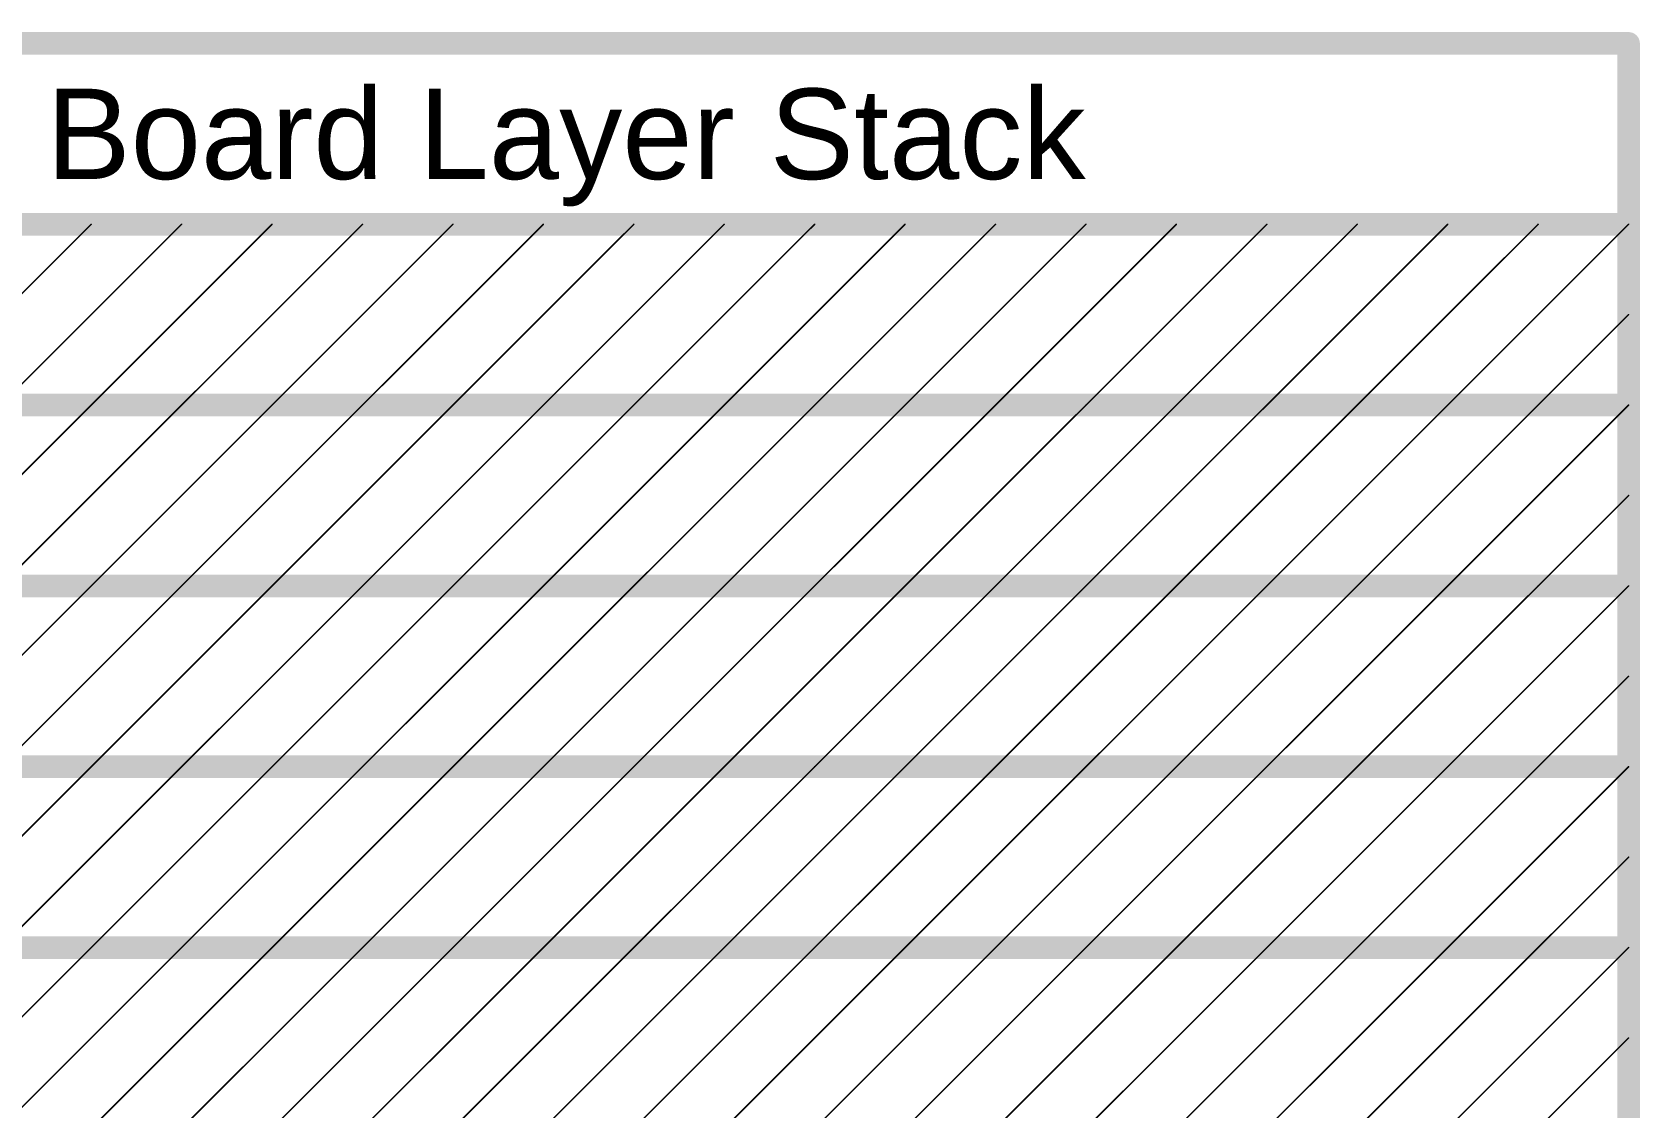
# Model space of a CAD drawing. Header units: inches. Extents: x -3 to 289, y -11 to 89.
# Drawn here: x 226.52 to 253.61, y 34.69 to 52.82 of the extents above; entities that cross this region are included whole.
import ezdxf

# ---------------------------------------------------------------- set-up
doc = ezdxf.new("R2010")
doc.units = ezdxf.units.IN
doc.layers.add('Fabrication', color=76, linetype='Continuous')
doc.styles.add('Arial', font='', dxfattribs={"height": 0.2})
doc.styles.get('Arial').set_extended_font_data('Arial')

msp = doc.modelspace()

# ---------------------------------------------------------------- linework, layer by layer
at = {"layer": 'Fabrication'}
for points in [[(138.138, 52.629, 0.381, 0.381, 0), (253.424, 52.629, 0.381, 0.381, 0)], [(253.424, 16.053, 0.381, 0.381, 0), (253.424, 52.629, 0.381, 0.381, 0)], [(138.138, 49.581, 0.381, 0.381, 0), (253.424, 49.581, 0.381, 0.381, 0)], [(224.984, 47.049, 0.0254, 0.0254, 0), (227.516, 49.581, 0.0254, 0.0254, 0)], [(225.992, 46.533, 0.0254, 0.0254, 0), (229.04, 49.581, 0.0254, 0.0254, 0)], [(227.516, 46.533, 0.0254, 0.0254, 0), (230.564, 49.581, 0.0254, 0.0254, 0)], [(229.04, 46.533, 0.0254, 0.0254, 0), (232.088, 49.581, 0.0254, 0.0254, 0)], [(230.564, 46.533, 0.0254, 0.0254, 0), (233.612, 49.581, 0.0254, 0.0254, 0)], [(232.088, 46.533, 0.0254, 0.0254, 0), (235.136, 49.581, 0.0254, 0.0254, 0)], [(233.612, 46.533, 0.0254, 0.0254, 0), (236.66, 49.581, 0.0254, 0.0254, 0)], [(235.136, 46.533, 0.0254, 0.0254, 0), (238.184, 49.581, 0.0254, 0.0254, 0)], [(236.66, 46.533, 0.0254, 0.0254, 0), (239.708, 49.581, 0.0254, 0.0254, 0)], [(238.184, 46.533, 0.0254, 0.0254, 0), (241.232, 49.581, 0.0254, 0.0254, 0)], [(239.708, 46.533, 0.0254, 0.0254, 0), (242.756, 49.581, 0.0254, 0.0254, 0)], [(241.232, 46.533, 0.0254, 0.0254, 0), (244.28, 49.581, 0.0254, 0.0254, 0)], [(242.756, 46.533, 0.0254, 0.0254, 0), (245.804, 49.581, 0.0254, 0.0254, 0)], [(244.28, 46.533, 0.0254, 0.0254, 0), (247.328, 49.581, 0.0254, 0.0254, 0)], [(245.804, 46.533, 0.0254, 0.0254, 0), (248.852, 49.581, 0.0254, 0.0254, 0)], [(247.328, 46.533, 0.0254, 0.0254, 0), (250.376, 49.581, 0.0254, 0.0254, 0)], [(248.852, 46.533, 0.0254, 0.0254, 0), (251.9, 49.581, 0.0254, 0.0254, 0)], [(250.376, 46.533, 0.0254, 0.0254, 0), (253.424, 49.581, 0.0254, 0.0254, 0)], [(251.9, 46.533, 0.0254, 0.0254, 0), (253.424, 48.057, 0.0254, 0.0254, 0)], [(224.984, 46.533, 0.381, 0.381, 0), (253.424, 46.533, 0.381, 0.381, 0)], [(224.984, 44.001, 0.0254, 0.0254, 0), (227.516, 46.533, 0.0254, 0.0254, 0)], [(225.992, 43.485, 0.0254, 0.0254, 0), (229.04, 46.533, 0.0254, 0.0254, 0)], [(227.516, 43.485, 0.0254, 0.0254, 0), (230.564, 46.533, 0.0254, 0.0254, 0)], [(229.04, 43.485, 0.0254, 0.0254, 0), (232.088, 46.533, 0.0254, 0.0254, 0)], [(230.564, 43.485, 0.0254, 0.0254, 0), (233.612, 46.533, 0.0254, 0.0254, 0)], [(232.088, 43.485, 0.0254, 0.0254, 0), (235.136, 46.533, 0.0254, 0.0254, 0)], [(233.612, 43.485, 0.0254, 0.0254, 0), (236.66, 46.533, 0.0254, 0.0254, 0)], [(235.136, 43.485, 0.0254, 0.0254, 0), (238.184, 46.533, 0.0254, 0.0254, 0)], [(236.66, 43.485, 0.0254, 0.0254, 0), (239.708, 46.533, 0.0254, 0.0254, 0)], [(238.184, 43.485, 0.0254, 0.0254, 0), (241.232, 46.533, 0.0254, 0.0254, 0)], [(239.708, 43.485, 0.0254, 0.0254, 0), (242.756, 46.533, 0.0254, 0.0254, 0)], [(241.232, 43.485, 0.0254, 0.0254, 0), (244.28, 46.533, 0.0254, 0.0254, 0)], [(242.756, 43.485, 0.0254, 0.0254, 0), (245.804, 46.533, 0.0254, 0.0254, 0)], [(244.28, 43.485, 0.0254, 0.0254, 0), (247.328, 46.533, 0.0254, 0.0254, 0)], [(245.804, 43.485, 0.0254, 0.0254, 0), (248.852, 46.533, 0.0254, 0.0254, 0)], [(247.328, 43.485, 0.0254, 0.0254, 0), (250.376, 46.533, 0.0254, 0.0254, 0)], [(248.852, 43.485, 0.0254, 0.0254, 0), (251.9, 46.533, 0.0254, 0.0254, 0)], [(250.376, 43.485, 0.0254, 0.0254, 0), (253.424, 46.533, 0.0254, 0.0254, 0)], [(251.9, 43.485, 0.0254, 0.0254, 0), (253.424, 45.009, 0.0254, 0.0254, 0)], [(224.984, 43.485, 0.381, 0.381, 0), (253.424, 43.485, 0.381, 0.381, 0)], [(224.984, 40.953, 0.0254, 0.0254, 0), (227.516, 43.485, 0.0254, 0.0254, 0)], [(225.992, 40.437, 0.0254, 0.0254, 0), (229.04, 43.485, 0.0254, 0.0254, 0)], [(227.516, 40.437, 0.0254, 0.0254, 0), (230.564, 43.485, 0.0254, 0.0254, 0)], [(229.04, 40.437, 0.0254, 0.0254, 0), (232.088, 43.485, 0.0254, 0.0254, 0)], [(230.564, 40.437, 0.0254, 0.0254, 0), (233.612, 43.485, 0.0254, 0.0254, 0)], [(232.088, 40.437, 0.0254, 0.0254, 0), (235.136, 43.485, 0.0254, 0.0254, 0)], [(233.612, 40.437, 0.0254, 0.0254, 0), (236.66, 43.485, 0.0254, 0.0254, 0)], [(235.136, 40.437, 0.0254, 0.0254, 0), (238.184, 43.485, 0.0254, 0.0254, 0)], [(236.66, 40.437, 0.0254, 0.0254, 0), (239.708, 43.485, 0.0254, 0.0254, 0)], [(238.184, 40.437, 0.0254, 0.0254, 0), (241.232, 43.485, 0.0254, 0.0254, 0)], [(239.708, 40.437, 0.0254, 0.0254, 0), (242.756, 43.485, 0.0254, 0.0254, 0)], [(241.232, 40.437, 0.0254, 0.0254, 0), (244.28, 43.485, 0.0254, 0.0254, 0)], [(242.756, 40.437, 0.0254, 0.0254, 0), (245.804, 43.485, 0.0254, 0.0254, 0)], [(244.28, 40.437, 0.0254, 0.0254, 0), (247.328, 43.485, 0.0254, 0.0254, 0)], [(245.804, 40.437, 0.0254, 0.0254, 0), (248.852, 43.485, 0.0254, 0.0254, 0)], [(247.328, 40.437, 0.0254, 0.0254, 0), (250.376, 43.485, 0.0254, 0.0254, 0)], [(248.852, 40.437, 0.0254, 0.0254, 0), (251.9, 43.485, 0.0254, 0.0254, 0)], [(250.376, 40.437, 0.0254, 0.0254, 0), (253.424, 43.485, 0.0254, 0.0254, 0)], [(251.9, 40.437, 0.0254, 0.0254, 0), (253.424, 41.961, 0.0254, 0.0254, 0)], [(224.984, 40.437, 0.381, 0.381, 0), (253.424, 40.437, 0.381, 0.381, 0)], [(224.984, 37.905, 0.0254, 0.0254, 0), (227.516, 40.437, 0.0254, 0.0254, 0)], [(225.992, 37.389, 0.0254, 0.0254, 0), (229.04, 40.437, 0.0254, 0.0254, 0)], [(227.516, 37.389, 0.0254, 0.0254, 0), (230.564, 40.437, 0.0254, 0.0254, 0)], [(229.04, 37.389, 0.0254, 0.0254, 0), (232.088, 40.437, 0.0254, 0.0254, 0)], [(230.564, 37.389, 0.0254, 0.0254, 0), (233.612, 40.437, 0.0254, 0.0254, 0)], [(232.088, 37.389, 0.0254, 0.0254, 0), (235.136, 40.437, 0.0254, 0.0254, 0)], [(233.612, 37.389, 0.0254, 0.0254, 0), (236.66, 40.437, 0.0254, 0.0254, 0)], [(235.136, 37.389, 0.0254, 0.0254, 0), (238.184, 40.437, 0.0254, 0.0254, 0)], [(236.66, 37.389, 0.0254, 0.0254, 0), (239.708, 40.437, 0.0254, 0.0254, 0)], [(238.184, 37.389, 0.0254, 0.0254, 0), (241.232, 40.437, 0.0254, 0.0254, 0)], [(239.708, 37.389, 0.0254, 0.0254, 0), (242.756, 40.437, 0.0254, 0.0254, 0)], [(241.232, 37.389, 0.0254, 0.0254, 0), (244.28, 40.437, 0.0254, 0.0254, 0)], [(242.756, 37.389, 0.0254, 0.0254, 0), (245.804, 40.437, 0.0254, 0.0254, 0)], [(244.28, 37.389, 0.0254, 0.0254, 0), (247.328, 40.437, 0.0254, 0.0254, 0)], [(245.804, 37.389, 0.0254, 0.0254, 0), (248.852, 40.437, 0.0254, 0.0254, 0)], [(247.328, 37.389, 0.0254, 0.0254, 0), (250.376, 40.437, 0.0254, 0.0254, 0)], [(248.852, 37.389, 0.0254, 0.0254, 0), (251.9, 40.437, 0.0254, 0.0254, 0)], [(250.376, 37.389, 0.0254, 0.0254, 0), (253.424, 40.437, 0.0254, 0.0254, 0)], [(251.9, 37.389, 0.0254, 0.0254, 0), (253.424, 38.913, 0.0254, 0.0254, 0)], [(224.984, 37.389, 0.381, 0.381, 0), (253.424, 37.389, 0.381, 0.381, 0)], [(224.984, 34.857, 0.0254, 0.0254, 0), (227.516, 37.389, 0.0254, 0.0254, 0)], [(225.992, 34.341, 0.0254, 0.0254, 0), (229.04, 37.389, 0.0254, 0.0254, 0)], [(227.516, 34.341, 0.0254, 0.0254, 0), (230.564, 37.389, 0.0254, 0.0254, 0)], [(229.04, 34.341, 0.0254, 0.0254, 0), (232.088, 37.389, 0.0254, 0.0254, 0)], [(230.564, 34.341, 0.0254, 0.0254, 0), (233.612, 37.389, 0.0254, 0.0254, 0)], [(232.088, 34.341, 0.0254, 0.0254, 0), (235.136, 37.389, 0.0254, 0.0254, 0)], [(233.612, 34.341, 0.0254, 0.0254, 0), (236.66, 37.389, 0.0254, 0.0254, 0)], [(235.136, 34.341, 0.0254, 0.0254, 0), (238.184, 37.389, 0.0254, 0.0254, 0)], [(236.66, 34.341, 0.0254, 0.0254, 0), (239.708, 37.389, 0.0254, 0.0254, 0)], [(238.184, 34.341, 0.0254, 0.0254, 0), (241.232, 37.389, 0.0254, 0.0254, 0)], [(239.708, 34.341, 0.0254, 0.0254, 0), (242.756, 37.389, 0.0254, 0.0254, 0)], [(241.232, 34.341, 0.0254, 0.0254, 0), (244.28, 37.389, 0.0254, 0.0254, 0)], [(242.756, 34.341, 0.0254, 0.0254, 0), (245.804, 37.389, 0.0254, 0.0254, 0)], [(244.28, 34.341, 0.0254, 0.0254, 0), (247.328, 37.389, 0.0254, 0.0254, 0)], [(245.804, 34.341, 0.0254, 0.0254, 0), (248.852, 37.389, 0.0254, 0.0254, 0)], [(247.328, 34.341, 0.0254, 0.0254, 0), (250.376, 37.389, 0.0254, 0.0254, 0)], [(248.852, 34.341, 0.0254, 0.0254, 0), (251.9, 37.389, 0.0254, 0.0254, 0)], [(250.376, 34.341, 0.0254, 0.0254, 0), (253.424, 37.389, 0.0254, 0.0254, 0)], [(251.9, 34.341, 0.0254, 0.0254, 0), (253.424, 35.865, 0.0254, 0.0254, 0)]]:
    msp.add_lwpolyline(points, format="xyseb", dxfattribs=at)
for points in [[(253.328, 52.629, 0.191, 0.191, 1), (253.519, 52.629, 0.191, 0.191, 1)], [(253.328, 52.629, 0.191, 0.191, 1), (253.519, 52.629, 0.191, 0.191, 1)], [(227.509, 49.581, 0.0127, 0.0127, 1), (227.522, 49.581, 0.0127, 0.0127, 1)], [(229.033, 49.581, 0.0127, 0.0127, 1), (229.046, 49.581, 0.0127, 0.0127, 1)], [(230.557, 49.581, 0.0127, 0.0127, 1), (230.57, 49.581, 0.0127, 0.0127, 1)], [(232.081, 49.581, 0.0127, 0.0127, 1), (232.094, 49.581, 0.0127, 0.0127, 1)], [(233.605, 49.581, 0.0127, 0.0127, 1), (233.618, 49.581, 0.0127, 0.0127, 1)], [(235.129, 49.581, 0.0127, 0.0127, 1), (235.142, 49.581, 0.0127, 0.0127, 1)], [(236.653, 49.581, 0.0127, 0.0127, 1), (236.666, 49.581, 0.0127, 0.0127, 1)], [(238.177, 49.581, 0.0127, 0.0127, 1), (238.19, 49.581, 0.0127, 0.0127, 1)], [(239.701, 49.581, 0.0127, 0.0127, 1), (239.714, 49.581, 0.0127, 0.0127, 1)], [(241.225, 49.581, 0.0127, 0.0127, 1), (241.238, 49.581, 0.0127, 0.0127, 1)], [(242.749, 49.581, 0.0127, 0.0127, 1), (242.762, 49.581, 0.0127, 0.0127, 1)], [(244.273, 49.581, 0.0127, 0.0127, 1), (244.286, 49.581, 0.0127, 0.0127, 1)], [(245.797, 49.581, 0.0127, 0.0127, 1), (245.81, 49.581, 0.0127, 0.0127, 1)], [(247.321, 49.581, 0.0127, 0.0127, 1), (247.334, 49.581, 0.0127, 0.0127, 1)], [(248.845, 49.581, 0.0127, 0.0127, 1), (248.858, 49.581, 0.0127, 0.0127, 1)], [(250.369, 49.581, 0.0127, 0.0127, 1), (250.382, 49.581, 0.0127, 0.0127, 1)], [(251.893, 49.581, 0.0127, 0.0127, 1), (251.906, 49.581, 0.0127, 0.0127, 1)], [(253.328, 49.581, 0.191, 0.191, 1), (253.519, 49.581, 0.191, 0.191, 1)], [(253.417, 49.581, 0.0127, 0.0127, 1), (253.43, 49.581, 0.0127, 0.0127, 1)], [(253.417, 48.057, 0.0127, 0.0127, 1), (253.43, 48.057, 0.0127, 0.0127, 1)], [(253.328, 46.533, 0.191, 0.191, 1), (253.519, 46.533, 0.191, 0.191, 1)], [(227.509, 46.533, 0.0127, 0.0127, 1), (227.522, 46.533, 0.0127, 0.0127, 1)], [(227.509, 46.533, 0.0127, 0.0127, 1), (227.522, 46.533, 0.0127, 0.0127, 1)], [(229.033, 46.533, 0.0127, 0.0127, 1), (229.046, 46.533, 0.0127, 0.0127, 1)], [(229.033, 46.533, 0.0127, 0.0127, 1), (229.046, 46.533, 0.0127, 0.0127, 1)], [(230.557, 46.533, 0.0127, 0.0127, 1), (230.57, 46.533, 0.0127, 0.0127, 1)], [(230.557, 46.533, 0.0127, 0.0127, 1), (230.57, 46.533, 0.0127, 0.0127, 1)], [(232.081, 46.533, 0.0127, 0.0127, 1), (232.094, 46.533, 0.0127, 0.0127, 1)], [(232.081, 46.533, 0.0127, 0.0127, 1), (232.094, 46.533, 0.0127, 0.0127, 1)], [(233.605, 46.533, 0.0127, 0.0127, 1), (233.618, 46.533, 0.0127, 0.0127, 1)], [(233.605, 46.533, 0.0127, 0.0127, 1), (233.618, 46.533, 0.0127, 0.0127, 1)], [(235.129, 46.533, 0.0127, 0.0127, 1), (235.142, 46.533, 0.0127, 0.0127, 1)], [(235.129, 46.533, 0.0127, 0.0127, 1), (235.142, 46.533, 0.0127, 0.0127, 1)], [(236.653, 46.533, 0.0127, 0.0127, 1), (236.666, 46.533, 0.0127, 0.0127, 1)], [(236.653, 46.533, 0.0127, 0.0127, 1), (236.666, 46.533, 0.0127, 0.0127, 1)], [(238.177, 46.533, 0.0127, 0.0127, 1), (238.19, 46.533, 0.0127, 0.0127, 1)], [(238.177, 46.533, 0.0127, 0.0127, 1), (238.19, 46.533, 0.0127, 0.0127, 1)], [(239.701, 46.533, 0.0127, 0.0127, 1), (239.714, 46.533, 0.0127, 0.0127, 1)], [(239.701, 46.533, 0.0127, 0.0127, 1), (239.714, 46.533, 0.0127, 0.0127, 1)], [(241.225, 46.533, 0.0127, 0.0127, 1), (241.238, 46.533, 0.0127, 0.0127, 1)], [(241.225, 46.533, 0.0127, 0.0127, 1), (241.238, 46.533, 0.0127, 0.0127, 1)], [(242.749, 46.533, 0.0127, 0.0127, 1), (242.762, 46.533, 0.0127, 0.0127, 1)], [(242.749, 46.533, 0.0127, 0.0127, 1), (242.762, 46.533, 0.0127, 0.0127, 1)], [(244.273, 46.533, 0.0127, 0.0127, 1), (244.286, 46.533, 0.0127, 0.0127, 1)], [(244.273, 46.533, 0.0127, 0.0127, 1), (244.286, 46.533, 0.0127, 0.0127, 1)], [(245.797, 46.533, 0.0127, 0.0127, 1), (245.81, 46.533, 0.0127, 0.0127, 1)], [(245.797, 46.533, 0.0127, 0.0127, 1), (245.81, 46.533, 0.0127, 0.0127, 1)], [(247.321, 46.533, 0.0127, 0.0127, 1), (247.334, 46.533, 0.0127, 0.0127, 1)], [(247.321, 46.533, 0.0127, 0.0127, 1), (247.334, 46.533, 0.0127, 0.0127, 1)], [(248.845, 46.533, 0.0127, 0.0127, 1), (248.858, 46.533, 0.0127, 0.0127, 1)], [(248.845, 46.533, 0.0127, 0.0127, 1), (248.858, 46.533, 0.0127, 0.0127, 1)], [(250.369, 46.533, 0.0127, 0.0127, 1), (250.382, 46.533, 0.0127, 0.0127, 1)], [(250.369, 46.533, 0.0127, 0.0127, 1), (250.382, 46.533, 0.0127, 0.0127, 1)], [(251.893, 46.533, 0.0127, 0.0127, 1), (251.906, 46.533, 0.0127, 0.0127, 1)], [(251.893, 46.533, 0.0127, 0.0127, 1), (251.906, 46.533, 0.0127, 0.0127, 1)], [(253.417, 46.533, 0.0127, 0.0127, 1), (253.43, 46.533, 0.0127, 0.0127, 1)], [(253.417, 45.009, 0.0127, 0.0127, 1), (253.43, 45.009, 0.0127, 0.0127, 1)], [(253.328, 43.485, 0.191, 0.191, 1), (253.519, 43.485, 0.191, 0.191, 1)], [(227.509, 43.485, 0.0127, 0.0127, 1), (227.522, 43.485, 0.0127, 0.0127, 1)], [(227.509, 43.485, 0.0127, 0.0127, 1), (227.522, 43.485, 0.0127, 0.0127, 1)], [(229.033, 43.485, 0.0127, 0.0127, 1), (229.046, 43.485, 0.0127, 0.0127, 1)], [(229.033, 43.485, 0.0127, 0.0127, 1), (229.046, 43.485, 0.0127, 0.0127, 1)], [(230.557, 43.485, 0.0127, 0.0127, 1), (230.57, 43.485, 0.0127, 0.0127, 1)], [(230.557, 43.485, 0.0127, 0.0127, 1), (230.57, 43.485, 0.0127, 0.0127, 1)], [(232.081, 43.485, 0.0127, 0.0127, 1), (232.094, 43.485, 0.0127, 0.0127, 1)], [(232.081, 43.485, 0.0127, 0.0127, 1), (232.094, 43.485, 0.0127, 0.0127, 1)], [(233.605, 43.485, 0.0127, 0.0127, 1), (233.618, 43.485, 0.0127, 0.0127, 1)], [(233.605, 43.485, 0.0127, 0.0127, 1), (233.618, 43.485, 0.0127, 0.0127, 1)], [(235.129, 43.485, 0.0127, 0.0127, 1), (235.142, 43.485, 0.0127, 0.0127, 1)], [(235.129, 43.485, 0.0127, 0.0127, 1), (235.142, 43.485, 0.0127, 0.0127, 1)], [(236.653, 43.485, 0.0127, 0.0127, 1), (236.666, 43.485, 0.0127, 0.0127, 1)], [(236.653, 43.485, 0.0127, 0.0127, 1), (236.666, 43.485, 0.0127, 0.0127, 1)], [(238.177, 43.485, 0.0127, 0.0127, 1), (238.19, 43.485, 0.0127, 0.0127, 1)], [(238.177, 43.485, 0.0127, 0.0127, 1), (238.19, 43.485, 0.0127, 0.0127, 1)], [(239.701, 43.485, 0.0127, 0.0127, 1), (239.714, 43.485, 0.0127, 0.0127, 1)], [(239.701, 43.485, 0.0127, 0.0127, 1), (239.714, 43.485, 0.0127, 0.0127, 1)], [(241.225, 43.485, 0.0127, 0.0127, 1), (241.238, 43.485, 0.0127, 0.0127, 1)], [(241.225, 43.485, 0.0127, 0.0127, 1), (241.238, 43.485, 0.0127, 0.0127, 1)], [(242.749, 43.485, 0.0127, 0.0127, 1), (242.762, 43.485, 0.0127, 0.0127, 1)], [(242.749, 43.485, 0.0127, 0.0127, 1), (242.762, 43.485, 0.0127, 0.0127, 1)], [(244.273, 43.485, 0.0127, 0.0127, 1), (244.286, 43.485, 0.0127, 0.0127, 1)], [(244.273, 43.485, 0.0127, 0.0127, 1), (244.286, 43.485, 0.0127, 0.0127, 1)], [(245.797, 43.485, 0.0127, 0.0127, 1), (245.81, 43.485, 0.0127, 0.0127, 1)], [(245.797, 43.485, 0.0127, 0.0127, 1), (245.81, 43.485, 0.0127, 0.0127, 1)], [(247.321, 43.485, 0.0127, 0.0127, 1), (247.334, 43.485, 0.0127, 0.0127, 1)], [(247.321, 43.485, 0.0127, 0.0127, 1), (247.334, 43.485, 0.0127, 0.0127, 1)], [(248.845, 43.485, 0.0127, 0.0127, 1), (248.858, 43.485, 0.0127, 0.0127, 1)], [(248.845, 43.485, 0.0127, 0.0127, 1), (248.858, 43.485, 0.0127, 0.0127, 1)], [(250.369, 43.485, 0.0127, 0.0127, 1), (250.382, 43.485, 0.0127, 0.0127, 1)], [(250.369, 43.485, 0.0127, 0.0127, 1), (250.382, 43.485, 0.0127, 0.0127, 1)], [(251.893, 43.485, 0.0127, 0.0127, 1), (251.906, 43.485, 0.0127, 0.0127, 1)], [(251.893, 43.485, 0.0127, 0.0127, 1), (251.906, 43.485, 0.0127, 0.0127, 1)], [(253.417, 43.485, 0.0127, 0.0127, 1), (253.43, 43.485, 0.0127, 0.0127, 1)], [(253.417, 41.961, 0.0127, 0.0127, 1), (253.43, 41.961, 0.0127, 0.0127, 1)], [(227.509, 40.437, 0.0127, 0.0127, 1), (227.522, 40.437, 0.0127, 0.0127, 1)], [(227.509, 40.437, 0.0127, 0.0127, 1), (227.522, 40.437, 0.0127, 0.0127, 1)], [(229.033, 40.437, 0.0127, 0.0127, 1), (229.046, 40.437, 0.0127, 0.0127, 1)], [(229.033, 40.437, 0.0127, 0.0127, 1), (229.046, 40.437, 0.0127, 0.0127, 1)], [(230.557, 40.437, 0.0127, 0.0127, 1), (230.57, 40.437, 0.0127, 0.0127, 1)], [(230.557, 40.437, 0.0127, 0.0127, 1), (230.57, 40.437, 0.0127, 0.0127, 1)], [(232.081, 40.437, 0.0127, 0.0127, 1), (232.094, 40.437, 0.0127, 0.0127, 1)], [(232.081, 40.437, 0.0127, 0.0127, 1), (232.094, 40.437, 0.0127, 0.0127, 1)], [(233.605, 40.437, 0.0127, 0.0127, 1), (233.618, 40.437, 0.0127, 0.0127, 1)], [(233.605, 40.437, 0.0127, 0.0127, 1), (233.618, 40.437, 0.0127, 0.0127, 1)], [(235.129, 40.437, 0.0127, 0.0127, 1), (235.142, 40.437, 0.0127, 0.0127, 1)], [(235.129, 40.437, 0.0127, 0.0127, 1), (235.142, 40.437, 0.0127, 0.0127, 1)], [(236.653, 40.437, 0.0127, 0.0127, 1), (236.666, 40.437, 0.0127, 0.0127, 1)], [(236.653, 40.437, 0.0127, 0.0127, 1), (236.666, 40.437, 0.0127, 0.0127, 1)], [(238.177, 40.437, 0.0127, 0.0127, 1), (238.19, 40.437, 0.0127, 0.0127, 1)], [(238.177, 40.437, 0.0127, 0.0127, 1), (238.19, 40.437, 0.0127, 0.0127, 1)], [(239.701, 40.437, 0.0127, 0.0127, 1), (239.714, 40.437, 0.0127, 0.0127, 1)], [(239.701, 40.437, 0.0127, 0.0127, 1), (239.714, 40.437, 0.0127, 0.0127, 1)], [(241.225, 40.437, 0.0127, 0.0127, 1), (241.238, 40.437, 0.0127, 0.0127, 1)], [(241.225, 40.437, 0.0127, 0.0127, 1), (241.238, 40.437, 0.0127, 0.0127, 1)], [(242.749, 40.437, 0.0127, 0.0127, 1), (242.762, 40.437, 0.0127, 0.0127, 1)], [(242.749, 40.437, 0.0127, 0.0127, 1), (242.762, 40.437, 0.0127, 0.0127, 1)], [(244.273, 40.437, 0.0127, 0.0127, 1), (244.286, 40.437, 0.0127, 0.0127, 1)], [(244.273, 40.437, 0.0127, 0.0127, 1), (244.286, 40.437, 0.0127, 0.0127, 1)], [(245.797, 40.437, 0.0127, 0.0127, 1), (245.81, 40.437, 0.0127, 0.0127, 1)], [(245.797, 40.437, 0.0127, 0.0127, 1), (245.81, 40.437, 0.0127, 0.0127, 1)], [(247.321, 40.437, 0.0127, 0.0127, 1), (247.334, 40.437, 0.0127, 0.0127, 1)], [(247.321, 40.437, 0.0127, 0.0127, 1), (247.334, 40.437, 0.0127, 0.0127, 1)], [(248.845, 40.437, 0.0127, 0.0127, 1), (248.858, 40.437, 0.0127, 0.0127, 1)], [(248.845, 40.437, 0.0127, 0.0127, 1), (248.858, 40.437, 0.0127, 0.0127, 1)], [(250.369, 40.437, 0.0127, 0.0127, 1), (250.382, 40.437, 0.0127, 0.0127, 1)], [(250.369, 40.437, 0.0127, 0.0127, 1), (250.382, 40.437, 0.0127, 0.0127, 1)], [(251.893, 40.437, 0.0127, 0.0127, 1), (251.906, 40.437, 0.0127, 0.0127, 1)], [(251.893, 40.437, 0.0127, 0.0127, 1), (251.906, 40.437, 0.0127, 0.0127, 1)], [(253.328, 40.437, 0.191, 0.191, 1), (253.519, 40.437, 0.191, 0.191, 1)], [(253.417, 40.437, 0.0127, 0.0127, 1), (253.43, 40.437, 0.0127, 0.0127, 1)], [(253.417, 38.913, 0.0127, 0.0127, 1), (253.43, 38.913, 0.0127, 0.0127, 1)], [(227.509, 37.389, 0.0127, 0.0127, 1), (227.522, 37.389, 0.0127, 0.0127, 1)], [(227.509, 37.389, 0.0127, 0.0127, 1), (227.522, 37.389, 0.0127, 0.0127, 1)], [(229.033, 37.389, 0.0127, 0.0127, 1), (229.046, 37.389, 0.0127, 0.0127, 1)], [(229.033, 37.389, 0.0127, 0.0127, 1), (229.046, 37.389, 0.0127, 0.0127, 1)], [(230.557, 37.389, 0.0127, 0.0127, 1), (230.57, 37.389, 0.0127, 0.0127, 1)], [(230.557, 37.389, 0.0127, 0.0127, 1), (230.57, 37.389, 0.0127, 0.0127, 1)], [(232.081, 37.389, 0.0127, 0.0127, 1), (232.094, 37.389, 0.0127, 0.0127, 1)], [(232.081, 37.389, 0.0127, 0.0127, 1), (232.094, 37.389, 0.0127, 0.0127, 1)], [(233.605, 37.389, 0.0127, 0.0127, 1), (233.618, 37.389, 0.0127, 0.0127, 1)], [(233.605, 37.389, 0.0127, 0.0127, 1), (233.618, 37.389, 0.0127, 0.0127, 1)], [(235.129, 37.389, 0.0127, 0.0127, 1), (235.142, 37.389, 0.0127, 0.0127, 1)], [(235.129, 37.389, 0.0127, 0.0127, 1), (235.142, 37.389, 0.0127, 0.0127, 1)], [(236.653, 37.389, 0.0127, 0.0127, 1), (236.666, 37.389, 0.0127, 0.0127, 1)], [(236.653, 37.389, 0.0127, 0.0127, 1), (236.666, 37.389, 0.0127, 0.0127, 1)], [(238.177, 37.389, 0.0127, 0.0127, 1), (238.19, 37.389, 0.0127, 0.0127, 1)], [(238.177, 37.389, 0.0127, 0.0127, 1), (238.19, 37.389, 0.0127, 0.0127, 1)], [(239.701, 37.389, 0.0127, 0.0127, 1), (239.714, 37.389, 0.0127, 0.0127, 1)], [(239.701, 37.389, 0.0127, 0.0127, 1), (239.714, 37.389, 0.0127, 0.0127, 1)], [(241.225, 37.389, 0.0127, 0.0127, 1), (241.238, 37.389, 0.0127, 0.0127, 1)], [(241.225, 37.389, 0.0127, 0.0127, 1), (241.238, 37.389, 0.0127, 0.0127, 1)], [(242.749, 37.389, 0.0127, 0.0127, 1), (242.762, 37.389, 0.0127, 0.0127, 1)], [(242.749, 37.389, 0.0127, 0.0127, 1), (242.762, 37.389, 0.0127, 0.0127, 1)], [(244.273, 37.389, 0.0127, 0.0127, 1), (244.286, 37.389, 0.0127, 0.0127, 1)], [(244.273, 37.389, 0.0127, 0.0127, 1), (244.286, 37.389, 0.0127, 0.0127, 1)], [(245.797, 37.389, 0.0127, 0.0127, 1), (245.81, 37.389, 0.0127, 0.0127, 1)], [(245.797, 37.389, 0.0127, 0.0127, 1), (245.81, 37.389, 0.0127, 0.0127, 1)], [(247.321, 37.389, 0.0127, 0.0127, 1), (247.334, 37.389, 0.0127, 0.0127, 1)], [(247.321, 37.389, 0.0127, 0.0127, 1), (247.334, 37.389, 0.0127, 0.0127, 1)], [(248.845, 37.389, 0.0127, 0.0127, 1), (248.858, 37.389, 0.0127, 0.0127, 1)], [(248.845, 37.389, 0.0127, 0.0127, 1), (248.858, 37.389, 0.0127, 0.0127, 1)], [(250.369, 37.389, 0.0127, 0.0127, 1), (250.382, 37.389, 0.0127, 0.0127, 1)], [(250.369, 37.389, 0.0127, 0.0127, 1), (250.382, 37.389, 0.0127, 0.0127, 1)], [(251.893, 37.389, 0.0127, 0.0127, 1), (251.906, 37.389, 0.0127, 0.0127, 1)], [(251.893, 37.389, 0.0127, 0.0127, 1), (251.906, 37.389, 0.0127, 0.0127, 1)], [(253.328, 37.389, 0.191, 0.191, 1), (253.519, 37.389, 0.191, 0.191, 1)], [(253.417, 37.389, 0.0127, 0.0127, 1), (253.43, 37.389, 0.0127, 0.0127, 1)], [(253.417, 35.865, 0.0127, 0.0127, 1), (253.43, 35.865, 0.0127, 0.0127, 1)]]:
    msp.add_lwpolyline(points, format="xyseb", close=True, dxfattribs=at)

# ---------------------------------------------------------------- texts
at = {"layer": 'Fabrication', "style": 'Arial'}
msp.add_text('Board Layer Stack', height=1.524, dxfattribs=at).set_placement((226.762, 50.343))

doc.saveas('drawing.dxf')
